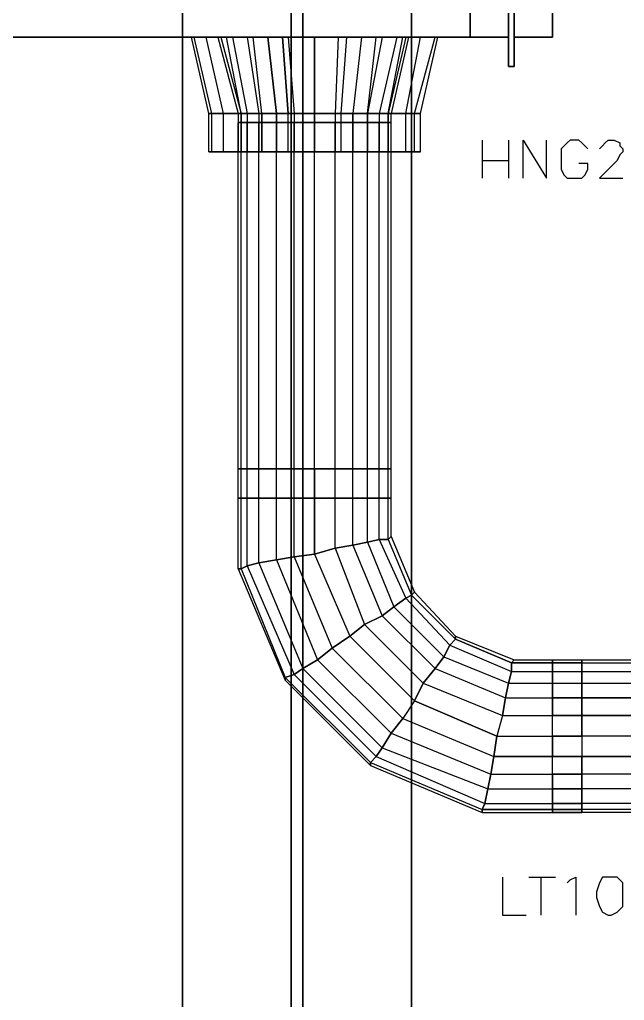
# Model space of a CAD drawing. Header units: metres. Extents: x 114 to 218, y 8 to 180.
# Drawn here: x 140.34 to 143.51, y 48.09 to 53.23 of the extents above; entities that cross this region are included whole.
import ezdxf

# ---------------------------------------------------------------- set-up
doc = ezdxf.new("R2010")
doc.units = ezdxf.units.M
doc.header["$MEASUREMENT"] = 0
for name, color, linetype in [('E-TFP-HANGER', 7, 'Continuous'), ('E-TFP-LIGHT', 7, 'Continuous'), ('M-SA4S-Conn', 7, 'Continuous'), ('M-SA4S-Rect', 7, 'Continuous'), ('M-SA4S-Round', 7, 'Continuous'), ('S-3D-BEAM', 7, 'Continuous')]:
    doc.layers.add(name, color=color, linetype=linetype)

msp = doc.modelspace()

# ---------------------------------------------------------------- linework, layer by layer
at = {"layer": 'E-TFP-HANGER', "color": 3, "true_color": 0x00ff00}
for points in [[(142.7629, 52.6004), (142.7629, 52.4004)], [(142.9013, 52.6004), (142.9013, 52.4004)], [(142.9782, 52.4004), (142.9782, 52.6004), (143.1013, 52.4004), (143.1013, 52.6004)], [(143.3166, 52.5542), (143.3013, 52.5696), (143.2859, 52.585), (143.2705, 52.6004), (143.2243, 52.6004), (143.209, 52.585), (143.1936, 52.5696), (143.1782, 52.5542), (143.1782, 52.5235), (143.1782, 52.4773), (143.1782, 52.4465), (143.1936, 52.4158), (143.209, 52.4004), (143.2243, 52.4004), (143.2705, 52.4004), (143.2859, 52.4004), (143.3013, 52.4158), (143.3166, 52.4465), (143.3166, 52.4773), (143.2705, 52.4773)], [(143.3782, 52.5542), (143.3935, 52.5696), (143.4089, 52.585), (143.4243, 52.6004), (143.4551, 52.6004), (143.4858, 52.585), (143.4858, 52.5696), (143.5012, 52.5542), (143.5012, 52.5388), (143.4858, 52.5235), (143.4704, 52.4927), (143.3782, 52.4004), (143.5012, 52.4004)], [(142.7629, 52.4927), (142.9013, 52.4927)]]:
    msp.add_lwpolyline(points, dxfattribs=at)
at = {"layer": 'E-TFP-LIGHT', "color": 5, "true_color": 0x0000ff}
for points in [[(142.8706, 48.7396), (142.8706, 48.5396), (142.9936, 48.5396)], [(143.009, 48.7396), (143.1474, 48.7396)], [(143.0705, 48.7396), (143.0705, 48.5396)], [(143.209, 48.7088), (143.2243, 48.7242), (143.2551, 48.7396), (143.2551, 48.5396)], [(143.4243, 48.7396), (143.3935, 48.7396), (143.3782, 48.7088), (143.3628, 48.6626), (143.3628, 48.6319), (143.3782, 48.5857), (143.3935, 48.555), (143.4243, 48.5396), (143.4397, 48.5396), (143.4704, 48.555), (143.5012, 48.5857), (143.5012, 48.6319), (143.5012, 48.6626), (143.5012, 48.7088), (143.4704, 48.7396), (143.4397, 48.7396), (143.4243, 48.7396)]]:
    msp.add_lwpolyline(points, dxfattribs=at)
at = {"layer": 'M-SA4S-Conn', "color": 140, "true_color": 0x00bfff}
for points in [[(142.9013, 55.6921), (142.9013, 52.9849), (142.9013, 55.6921)], [(142.9321, 55.6921), (142.9321, 52.9849), (142.9321, 55.6921)], [(142.7014, 55.5383), (142.7014, 53.1387)], [(142.9013, 53.1387), (142.9013, 55.5383), (142.7014, 55.5383), (142.9013, 55.5383)], [(142.7014, 53.1387), (142.7014, 55.5383)], [(142.9013, 55.5383), (142.9013, 53.1387)], [(142.9321, 53.1387), (143.132, 53.1387), (143.132, 55.5383), (142.9321, 55.5383), (143.132, 55.5383), (143.132, 53.1387), (142.9321, 53.1387), (142.9321, 55.5383)], [(142.9321, 55.5383), (142.9321, 53.1387)], [(142.7014, 53.1387), (142.9013, 53.1387), (142.7014, 53.1387)], [(142.7014, 53.1387), (142.7014, 53.1387)], [(142.7014, 53.1387), (142.7014, 53.1387)], [(142.9013, 53.1387), (142.9013, 53.1387)], [(142.9013, 53.1387), (142.9013, 53.1387)], [(142.9013, 53.1387), (142.9013, 53.1387)], [(142.9321, 53.1387), (142.9321, 53.1387)], [(142.9321, 53.1387), (142.9321, 53.1387)], [(143.132, 53.1387), (143.132, 53.1387)], [(143.132, 53.1387), (143.132, 53.1387)], [(142.9321, 52.9849), (142.9013, 52.9849), (142.9321, 52.9849)], [(142.9013, 52.9849), (142.9013, 52.9849)], [(142.9013, 52.9849), (142.9013, 52.9849)], [(142.9321, 52.9849), (142.9321, 52.9849)], [(142.9321, 52.9849), (142.9321, 52.9849)]]:
    msp.add_lwpolyline(points, dxfattribs=at)
at = {"layer": 'M-SA4S-Rect', "color": 140, "true_color": 0x00bfff}
for points in [[(142.9013, 55.5383), (137.3024, 55.5383), (137.3024, 53.1387), (142.9013, 53.1387), (137.3024, 53.1387)], [(142.9013, 53.1387), (142.9013, 55.5383), (142.9013, 53.1387)], [(143.132, 53.1387), (143.132, 55.5383), (142.9321, 55.5383), (142.9321, 53.1387), (143.132, 53.1387), (143.132, 55.5383), (142.9321, 55.5383), (142.9321, 53.1387), (143.132, 53.1387)], [(142.9013, 53.1387), (142.9013, 53.1387)], [(142.9321, 53.1387), (142.9321, 53.1387)], [(142.9321, 53.1387), (142.9321, 53.1387)], [(143.132, 53.1387), (143.132, 53.1387)], [(143.132, 53.1387), (143.132, 53.1387)]]:
    msp.add_lwpolyline(points, dxfattribs=at)
at = {"layer": 'M-SA4S-Round', "color": 140, "true_color": 0x00bfff}
for points in [[(138.8867, 53.1387), (140.4864, 53.1387), (138.8867, 53.1387), (140.4864, 53.1387), (138.8867, 53.1387)], [(140.4864, 53.1387), (140.4864, 53.1387)], [(140.4864, 53.1387), (140.4864, 53.1387)], [(140.4864, 53.1387), (140.4864, 53.1387)], [(141.1786, 53.1387), (141.1786, 53.1387)], [(141.1786, 53.1387), (141.1786, 53.1387)], [(141.1786, 53.1387), (142.5783, 53.1387), (141.1786, 53.1387)], [(141.1786, 53.1387), (142.5783, 53.1387), (141.1786, 53.1387)], [(141.1786, 53.1387), (141.1786, 53.1387)], [(141.3324, 52.7388), (141.3478, 52.7388), (141.2555, 53.1387), (141.2401, 53.1387)], [(141.3478, 52.7388), (141.3324, 52.7388), (141.2401, 53.1387), (141.2555, 53.1387)], [(141.2401, 53.1387), (141.2401, 53.1387)], [(141.3478, 52.7388), (141.4093, 52.7388), (141.317, 53.1387), (141.2555, 53.1387)], [(141.4093, 52.7388), (141.3478, 52.7388), (141.2555, 53.1387), (141.317, 53.1387)], [(141.2555, 53.1387), (141.2555, 53.1387)], [(141.2555, 53.1387), (141.2555, 53.1387)], [(141.4093, 52.7388), (141.5016, 52.7388), (141.4247, 53.1387), (141.317, 53.1387)], [(141.5016, 52.7388), (141.4093, 52.7388), (141.317, 53.1387), (141.4247, 53.1387)], [(141.317, 53.1387), (141.317, 53.1387)], [(141.317, 53.1387), (141.317, 53.1387)], [(142.363, 53.1387), (142.3783, 53.1387), (142.363, 53.1387), (142.3168, 53.1387), (142.2399, 53.1387), (142.1322, 53.1387), (142.0092, 53.1387), (141.8861, 53.1387), (141.7477, 53.1387), (141.64, 53.1387), (141.5323, 53.1387), (141.4554, 53.1387), (141.3939, 53.1387), (141.3785, 53.1387), (141.3939, 53.1387), (141.4554, 53.1387), (141.5323, 53.1387), (141.64, 53.1387), (141.7477, 53.1387), (141.8861, 53.1387), (142.0092, 53.1387), (142.1322, 53.1387), (142.2399, 53.1387), (142.3168, 53.1387), (142.363, 53.1387)], [(141.3785, 53.1387), (141.4862, 52.7388)], [(141.3785, 53.1387), (141.3785, 53.1387)], [(141.3939, 53.1387), (141.5016, 52.7388)], [(141.3939, 53.1387), (141.5016, 52.7388)], [(141.3939, 53.1387), (141.3939, 53.1387)], [(141.3939, 53.1387), (141.3939, 53.1387)], [(141.5016, 52.7388), (141.6093, 52.7388), (141.5631, 53.1387), (141.4247, 53.1387)], [(141.6093, 52.7388), (141.5016, 52.7388), (141.4247, 53.1387), (141.5631, 53.1387)], [(141.4247, 53.1387), (141.4247, 53.1387)], [(141.4247, 53.1387), (141.4247, 53.1387)], [(141.4554, 53.1387), (141.5323, 52.7388)], [(141.4554, 53.1387), (141.5323, 52.7388)], [(141.4554, 53.1387), (141.4554, 53.1387)], [(141.4554, 53.1387), (141.4554, 53.1387)], [(141.5323, 53.1387), (141.5939, 52.7388)], [(141.5323, 53.1387), (141.5939, 52.7388)], [(141.5323, 53.1387), (141.5323, 53.1387)], [(141.5323, 53.1387), (141.5323, 53.1387)], [(141.6093, 52.7388), (141.7477, 52.7388), (141.7169, 53.1387), (141.5631, 53.1387)], [(141.7169, 53.1387), (141.7477, 52.7388), (141.6093, 52.7388), (141.5631, 53.1387), (141.7169, 53.1387)], [(141.5631, 53.1387), (141.5631, 53.1387)], [(141.5631, 53.1387), (141.5631, 53.1387)], [(141.6862, 52.7388), (141.64, 53.1387)], [(141.64, 53.1387), (141.6862, 52.7388)], [(141.64, 53.1387), (141.64, 53.1387)], [(141.64, 53.1387), (141.64, 53.1387)], [(141.7169, 53.1387), (141.8861, 53.1387)], [(141.7477, 52.7388), (141.8861, 52.7388), (141.8861, 53.1387), (141.7169, 53.1387)], [(141.7169, 53.1387), (141.7169, 53.1387)], [(141.7169, 53.1387), (141.7169, 53.1387)], [(141.7477, 53.1387), (141.7785, 52.7388)], [(141.7477, 53.1387), (141.7785, 52.7388)], [(141.7477, 53.1387), (141.7477, 53.1387)], [(141.7477, 53.1387), (141.7477, 53.1387)], [(141.8861, 53.1387), (141.8861, 52.7388)], [(141.8861, 53.1387), (141.8861, 52.7388)], [(141.8861, 53.1387), (141.8861, 53.1387)], [(141.8861, 53.1387), (141.8861, 53.1387)], [(142.0246, 52.7388), (141.8861, 52.7388), (141.8861, 53.1387), (142.0553, 53.1387)], [(141.8861, 52.7388), (142.0246, 52.7388), (142.0553, 53.1387), (141.8861, 53.1387)], [(141.8861, 53.1387), (141.8861, 53.1387)], [(141.8861, 53.1387), (141.8861, 53.1387)], [(142.0092, 53.1387), (141.9938, 52.7388)], [(142.0092, 53.1387), (141.9938, 52.7388)], [(142.0092, 53.1387), (142.0092, 53.1387)], [(142.0092, 53.1387), (142.0092, 53.1387)], [(142.163, 52.7388), (142.0246, 52.7388), (142.0553, 53.1387), (142.2092, 53.1387)], [(142.0246, 52.7388), (142.163, 52.7388), (142.2092, 53.1387), (142.0553, 53.1387)], [(142.0553, 53.1387), (142.0553, 53.1387)], [(142.0553, 53.1387), (142.0553, 53.1387)], [(142.1322, 53.1387), (142.0861, 52.7388)], [(142.1322, 53.1387), (142.0861, 52.7388)], [(142.1322, 53.1387), (142.1322, 53.1387)], [(142.1322, 53.1387), (142.1322, 53.1387)], [(142.2399, 53.1387), (142.163, 52.7388)], [(142.2399, 53.1387), (142.163, 52.7388)], [(142.2707, 52.7388), (142.163, 52.7388), (142.2092, 53.1387), (142.3476, 53.1387)], [(142.163, 52.7388), (142.2707, 52.7388), (142.3476, 53.1387), (142.2092, 53.1387)], [(142.2092, 53.1387), (142.2092, 53.1387)], [(142.2092, 53.1387), (142.2092, 53.1387)], [(142.3168, 53.1387), (142.2245, 52.7388)], [(142.3168, 53.1387), (142.2245, 52.7388)], [(142.2399, 53.1387), (142.2399, 53.1387)], [(142.2399, 53.1387), (142.2399, 53.1387)], [(142.363, 53.1387), (142.2707, 52.7388)], [(142.363, 53.1387), (142.2707, 52.7388)], [(142.363, 52.7388), (142.2707, 52.7388), (142.3476, 53.1387), (142.4399, 53.1387)], [(142.2707, 52.7388), (142.363, 52.7388), (142.4399, 53.1387), (142.3476, 53.1387)], [(142.3783, 53.1387), (142.2861, 52.7388)], [(142.3168, 53.1387), (142.3168, 53.1387)], [(142.3168, 53.1387), (142.3168, 53.1387)], [(142.3476, 53.1387), (142.3476, 53.1387)], [(142.3476, 53.1387), (142.3476, 53.1387)], [(142.363, 53.1387), (142.363, 53.1387)], [(142.363, 53.1387), (142.363, 53.1387)], [(142.4091, 52.7388), (142.363, 52.7388), (142.4399, 53.1387), (142.5168, 53.1387)], [(142.363, 52.7388), (142.4091, 52.7388), (142.5168, 53.1387), (142.4399, 53.1387)], [(142.3783, 53.1387), (142.3783, 53.1387)], [(142.4399, 52.7388), (142.4091, 52.7388), (142.5168, 53.1387), (142.5322, 53.1387)], [(142.4091, 52.7388), (142.4399, 52.7388), (142.5322, 53.1387), (142.5168, 53.1387)], [(142.4399, 53.1387), (142.4399, 53.1387)], [(142.4399, 53.1387), (142.4399, 53.1387)], [(142.5168, 53.1387), (142.5168, 53.1387)], [(142.5168, 53.1387), (142.5168, 53.1387)], [(142.5322, 53.1387), (142.5322, 53.1387)], [(142.5783, 53.1387), (142.5783, 53.1387)], [(142.5783, 53.1387), (142.5783, 53.1387)], [(141.3324, 52.5388), (141.3478, 52.5388), (141.3478, 52.7388)], [(141.3478, 52.5388), (141.3324, 52.5388), (141.3324, 52.7388)], [(141.3324, 52.7388), (141.3324, 52.7388)], [(141.3478, 52.5388), (141.4093, 52.5388), (141.4093, 52.7388)], [(141.4093, 52.5388), (141.3478, 52.5388), (141.3478, 52.7388)], [(141.3478, 52.7388), (141.3478, 52.7388)], [(141.3478, 52.7388), (141.3478, 52.7388)], [(141.4093, 52.5388), (141.5016, 52.5388), (141.5016, 52.7388)], [(141.5016, 52.5388), (141.4093, 52.5388), (141.4093, 52.7388)], [(141.4093, 52.7388), (141.4093, 52.7388)], [(141.4093, 52.7388), (141.4093, 52.7388)], [(141.5323, 52.7388), (141.5016, 52.7388), (141.5016, 52.5388), (141.4862, 52.5388)], [(141.5016, 52.7388), (141.4862, 52.7388), (141.4862, 52.5388), (141.5016, 52.5388)], [(141.4862, 52.7388), (141.5016, 52.7388), (141.5016, 52.5388), (141.5323, 52.5388)], [(141.4862, 52.7388), (141.4862, 52.7388)], [(141.5939, 52.7388), (141.5323, 52.7388), (141.5323, 52.5388), (141.5016, 52.5388)], [(141.5016, 52.7388), (141.5323, 52.7388), (141.5323, 52.5388), (141.5939, 52.5388)], [(141.5016, 52.7388), (141.5016, 52.7388)], [(141.5016, 52.7388), (141.5016, 52.7388)], [(141.5016, 52.5388), (141.6093, 52.5388), (141.6093, 52.7388)], [(141.6093, 52.7388), (141.6093, 52.5388), (141.5016, 52.5388), (141.5016, 52.7388)], [(141.5016, 52.7388), (141.5016, 52.7388)], [(141.5016, 52.7388), (141.5016, 52.7388)], [(141.6862, 52.7388), (141.5939, 52.7388), (141.5939, 52.5388), (141.5323, 52.5388)], [(141.5323, 52.7388), (141.5939, 52.7388), (141.5939, 52.5388), (141.6862, 52.5388)], [(141.5323, 52.7388), (141.5323, 52.7388)], [(141.5323, 52.7388), (141.5323, 52.7388)], [(141.7785, 52.7388), (141.6862, 52.7388), (141.6862, 52.5388), (141.5939, 52.5388)], [(141.5939, 52.7388), (141.6862, 52.7388)], [(141.5939, 52.7388), (141.5939, 52.7388)], [(141.5939, 52.7388), (141.5939, 52.7388)], [(141.6093, 52.5388), (141.7477, 52.5388), (141.7477, 52.7388)], [(141.6093, 52.7388), (141.6093, 52.7388)], [(141.6093, 52.7388), (141.6093, 52.7388)], [(141.7785, 52.5388), (141.6862, 52.5388), (141.6862, 52.7388), (141.7785, 52.7388), (141.7785, 52.5388), (141.8861, 52.5388)], [(141.8861, 52.7388), (141.7785, 52.7388), (141.7785, 52.5388), (141.6862, 52.5388)], [(141.6862, 52.7388), (141.6862, 52.7388)], [(141.6862, 52.7388), (141.6862, 52.7388)], [(141.7477, 52.5388), (141.7477, 52.7388)], [(141.7477, 52.5388), (141.8861, 52.5388), (141.8861, 52.7388)], [(141.8861, 52.7388), (141.7477, 52.7388)], [(141.7477, 52.7388), (141.7477, 52.7388)], [(141.7477, 52.7388), (141.7477, 52.7388)], [(141.7785, 52.7388), (141.8861, 52.7388), (141.8861, 52.5388), (141.9938, 52.5388)], [(141.9938, 52.7388), (141.8861, 52.7388), (141.8861, 52.5388), (141.7785, 52.5388)], [(141.7785, 52.7388), (141.7785, 52.7388)], [(141.7785, 52.7388), (141.7785, 52.7388)], [(141.8861, 52.7388), (141.9938, 52.7388), (141.9938, 52.5388), (142.0861, 52.5388), (142.0861, 52.7388), (141.9938, 52.7388)], [(142.0861, 52.7388), (141.9938, 52.7388), (141.9938, 52.5388), (141.8861, 52.5388)], [(141.8861, 52.7388), (141.8861, 52.7388)], [(141.8861, 52.7388), (141.8861, 52.7388)], [(142.0246, 52.5388), (141.8861, 52.5388), (141.8861, 52.7388)], [(141.8861, 52.5388), (142.0246, 52.5388), (142.0246, 52.7388)], [(141.8861, 52.7388), (141.8861, 52.7388)], [(141.8861, 52.7388), (141.8861, 52.7388)], [(142.163, 52.7388), (142.0861, 52.7388), (142.0861, 52.5388), (141.9938, 52.5388)], [(141.9938, 52.7388), (141.9938, 52.7388)], [(141.9938, 52.7388), (141.9938, 52.7388)], [(142.163, 52.5388), (142.0246, 52.5388), (142.0246, 52.7388)], [(142.0246, 52.5388), (142.163, 52.5388), (142.163, 52.7388)], [(142.0246, 52.7388), (142.0246, 52.7388)], [(142.0246, 52.7388), (142.0246, 52.7388)], [(142.0861, 52.7388), (142.163, 52.7388), (142.163, 52.5388)], [(142.2245, 52.7388), (142.163, 52.7388), (142.163, 52.5388), (142.0861, 52.5388)], [(142.0861, 52.7388), (142.0861, 52.7388)], [(142.0861, 52.7388), (142.0861, 52.7388)], [(142.163, 52.7388), (142.2245, 52.7388), (142.2245, 52.5388)], [(142.2707, 52.7388), (142.2245, 52.7388), (142.2245, 52.5388), (142.163, 52.5388)], [(142.163, 52.7388), (142.163, 52.7388)], [(142.163, 52.7388), (142.163, 52.7388)], [(142.2707, 52.5388), (142.163, 52.5388), (142.163, 52.7388)], [(142.163, 52.5388), (142.2707, 52.5388), (142.2707, 52.7388)], [(142.163, 52.7388), (142.163, 52.7388)], [(142.163, 52.7388), (142.163, 52.7388)], [(142.2245, 52.7388), (142.2707, 52.7388), (142.2707, 52.5388), (142.2861, 52.5388), (142.2861, 52.7388), (142.2707, 52.7388)], [(142.2861, 52.7388), (142.2707, 52.7388), (142.2707, 52.5388), (142.2245, 52.5388)], [(142.2245, 52.7388), (142.2245, 52.7388)], [(142.2245, 52.7388), (142.2245, 52.7388)], [(142.2707, 52.7388), (142.2707, 52.7388)], [(142.2707, 52.7388), (142.2707, 52.7388)], [(142.363, 52.5388), (142.2707, 52.5388), (142.2707, 52.7388)], [(142.2707, 52.5388), (142.363, 52.5388), (142.363, 52.7388)], [(142.2707, 52.7388), (142.2707, 52.7388)], [(142.2707, 52.7388), (142.2707, 52.7388)], [(142.2861, 52.7388), (142.2861, 52.7388)], [(142.4091, 52.5388), (142.363, 52.5388), (142.363, 52.7388)], [(142.363, 52.5388), (142.4091, 52.5388), (142.4091, 52.7388)], [(142.363, 52.7388), (142.363, 52.7388)], [(142.363, 52.7388), (142.363, 52.7388)], [(142.4399, 52.5388), (142.4091, 52.5388), (142.4091, 52.7388)], [(142.4091, 52.5388), (142.4399, 52.5388), (142.4399, 52.7388)], [(142.4091, 52.7388), (142.4091, 52.7388)], [(142.4091, 52.7388), (142.4091, 52.7388)], [(142.4399, 52.7388), (142.4399, 52.7388)], [(141.5016, 52.6927), (141.4862, 52.6927), (141.5016, 52.6927), (141.5323, 52.6927), (141.5939, 52.6927), (141.6862, 52.6927), (141.7785, 52.6927), (141.8861, 52.6927), (141.9938, 52.6927), (142.0861, 52.6927), (142.163, 52.6927), (142.2245, 52.6927), (142.2707, 52.6927), (142.2861, 52.6927), (142.2707, 52.6927), (142.2245, 52.6927), (142.163, 52.6927), (142.0861, 52.6927), (141.9938, 52.6927), (141.8861, 52.6927), (141.7785, 52.6927), (141.6862, 52.6927), (141.5939, 52.6927), (141.5323, 52.6927), (141.5016, 52.6927)], [(141.4862, 50.7238), (141.4862, 52.6927)], [(141.4862, 52.6927), (141.4862, 52.6927)], [(141.5016, 50.7238), (141.5016, 52.6927)], [(141.5016, 50.7238), (141.5016, 52.6927)], [(141.5016, 52.6927), (141.5016, 52.6927)], [(141.5016, 52.6927), (141.5016, 52.6927)], [(141.5323, 50.7238), (141.5323, 52.6927)], [(141.5323, 50.7238), (141.5323, 52.6927)], [(141.5323, 52.6927), (141.5323, 52.6927)], [(141.5323, 52.6927), (141.5323, 52.6927)], [(141.5939, 50.7238), (141.5939, 52.6927)], [(141.5939, 50.7238), (141.5939, 52.6927)], [(141.5939, 52.6927), (141.5939, 52.6927)], [(141.5939, 52.6927), (141.5939, 52.6927)], [(141.6862, 50.7238), (141.6862, 52.6927)], [(141.6862, 50.7238), (141.6862, 52.6927)], [(141.6862, 52.6927), (141.6862, 52.6927)], [(141.6862, 52.6927), (141.6862, 52.6927)], [(141.7785, 50.7238), (141.7785, 52.6927)], [(141.7785, 50.7238), (141.7785, 52.6927)], [(141.7785, 52.6927), (141.7785, 52.6927)], [(141.7785, 52.6927), (141.7785, 52.6927)], [(141.8861, 50.7238), (141.8861, 52.6927)], [(141.8861, 50.7238), (141.8861, 52.6927)], [(141.8861, 52.6927), (141.8861, 52.6927)], [(141.8861, 52.6927), (141.8861, 52.6927)], [(141.9938, 50.7238), (141.9938, 52.6927)], [(141.9938, 50.7238), (141.9938, 52.6927)], [(141.9938, 52.6927), (141.9938, 52.6927)], [(141.9938, 52.6927), (141.9938, 52.6927)], [(142.0861, 50.7238), (142.0861, 52.6927)], [(142.0861, 50.7238), (142.0861, 52.6927)], [(142.0861, 52.6927), (142.0861, 52.6927)], [(142.0861, 52.6927), (142.0861, 52.6927)], [(142.163, 50.7238), (142.163, 52.6927)], [(142.163, 50.7238), (142.163, 52.6927)], [(142.163, 52.6927), (142.163, 52.6927)], [(142.163, 52.6927), (142.163, 52.6927)], [(142.2245, 50.7238), (142.2245, 52.6927)], [(142.2245, 50.7238), (142.2245, 52.6927)], [(142.2245, 52.6927), (142.2245, 52.6927)], [(142.2245, 52.6927), (142.2245, 52.6927)], [(142.2707, 50.7238), (142.2707, 52.6927)], [(142.2707, 50.7238), (142.2707, 52.6927)], [(142.2707, 52.6927), (142.2707, 52.6927)], [(142.2707, 52.6927), (142.2707, 52.6927)], [(142.2861, 50.7238), (142.2861, 52.6927)], [(142.2861, 52.6927), (142.2861, 52.6927)], [(141.3324, 52.5388), (141.3324, 52.5388)], [(141.3478, 52.5388), (141.3478, 52.5388)], [(141.3478, 52.5388), (141.3478, 52.5388)], [(141.4093, 52.5388), (141.4093, 52.5388)], [(141.4093, 52.5388), (141.4093, 52.5388)], [(141.4862, 52.5388), (141.4862, 52.5388)], [(141.5016, 52.5388), (141.5016, 52.5388)], [(141.5016, 52.5388), (141.5016, 52.5388)], [(141.5016, 52.5388), (141.5016, 52.5388)], [(141.5016, 52.5388), (141.5016, 52.5388)], [(141.5323, 52.5388), (141.5323, 52.5388)], [(141.5323, 52.5388), (141.5323, 52.5388)], [(141.5939, 52.5388), (141.5939, 52.5388)], [(141.5939, 52.5388), (141.5939, 52.5388)], [(141.6093, 52.5388), (141.7477, 52.5388), (141.8861, 52.5388)], [(141.6093, 52.5388), (141.6093, 52.5388)], [(141.6093, 52.5388), (141.6093, 52.5388)], [(141.6862, 52.5388), (141.6862, 52.5388)], [(141.6862, 52.5388), (141.6862, 52.5388)], [(141.7477, 52.5388), (141.7477, 52.5388)], [(141.7477, 52.5388), (141.7477, 52.5388)], [(141.7785, 52.5388), (141.7785, 52.5388)], [(141.7785, 52.5388), (141.7785, 52.5388)], [(141.8861, 52.5388), (141.8861, 52.5388)], [(141.8861, 52.5388), (141.8861, 52.5388)], [(141.8861, 52.5388), (141.8861, 52.5388)], [(141.8861, 52.5388), (141.8861, 52.5388)], [(141.9938, 52.5388), (141.9938, 52.5388)], [(141.9938, 52.5388), (141.9938, 52.5388)], [(142.0246, 52.5388), (142.0246, 52.5388)], [(142.0246, 52.5388), (142.0246, 52.5388)], [(142.0861, 52.5388), (142.163, 52.5388), (142.2245, 52.5388), (142.2707, 52.5388), (142.2861, 52.5388)], [(142.0861, 52.5388), (142.0861, 52.5388)], [(142.0861, 52.5388), (142.0861, 52.5388)], [(142.163, 52.5388), (142.163, 52.5388)], [(142.163, 52.5388), (142.163, 52.5388)], [(142.163, 52.5388), (142.163, 52.5388)], [(142.163, 52.5388), (142.163, 52.5388)], [(142.2245, 52.5388), (142.2245, 52.5388)], [(142.2245, 52.5388), (142.2245, 52.5388)], [(142.2707, 52.5388), (142.2707, 52.5388)], [(142.2707, 52.5388), (142.2707, 52.5388)], [(142.2707, 52.5388), (142.2707, 52.5388)], [(142.2707, 52.5388), (142.2707, 52.5388)], [(142.2861, 52.5388), (142.2861, 52.5388)], [(142.363, 52.5388), (142.363, 52.5388)], [(142.363, 52.5388), (142.363, 52.5388)], [(142.4091, 52.5388), (142.4091, 52.5388)], [(142.4091, 52.5388), (142.4091, 52.5388)], [(142.4399, 52.5388), (142.4399, 52.5388)], [(141.4862, 50.3546), (141.4862, 50.8776)], [(142.2707, 50.8776), (142.2861, 50.8776), (142.2707, 50.8776), (142.2245, 50.8776), (142.163, 50.8776), (142.0861, 50.8776), (141.9938, 50.8776), (141.8861, 50.8776), (141.7785, 50.8776), (141.6862, 50.8776), (141.5939, 50.8776), (141.5323, 50.8776), (141.5016, 50.8776), (141.4862, 50.8776), (141.5016, 50.8776), (141.5323, 50.8776), (141.5939, 50.8776), (141.6862, 50.8776), (141.7785, 50.8776), (141.8861, 50.8776), (141.9938, 50.8776), (142.0861, 50.8776), (142.163, 50.8776), (142.2245, 50.8776), (142.2707, 50.8776)], [(141.4862, 50.8776), (141.4862, 50.8776)], [(141.5016, 50.3546), (141.5016, 50.8776)], [(141.5016, 50.3546), (141.5016, 50.8776)], [(141.5016, 50.8776), (141.5016, 50.8776)], [(141.5016, 50.8776), (141.5016, 50.8776)], [(141.5323, 50.37), (141.5323, 50.8776)], [(141.5323, 50.37), (141.5323, 50.8776)], [(141.5323, 50.8776), (141.5323, 50.8776)], [(141.5323, 50.8776), (141.5323, 50.8776)], [(141.5939, 50.3854), (141.5939, 50.8776)], [(141.5939, 50.3854), (141.5939, 50.8776)], [(141.5939, 50.8776), (141.5939, 50.8776)], [(141.5939, 50.8776), (141.5939, 50.8776)], [(141.6862, 50.4008), (141.6862, 50.8776)], [(141.6862, 50.4008), (141.6862, 50.8776)], [(141.6862, 50.8776), (141.6862, 50.8776)], [(141.6862, 50.8776), (141.6862, 50.8776)], [(141.7785, 50.4162), (141.7785, 50.8776)], [(141.7785, 50.4162), (141.7785, 50.8776)], [(141.8861, 50.8776), (141.8861, 50.4315), (141.7785, 50.4162), (141.9784, 49.9393)], [(141.7785, 50.8776), (141.7785, 50.8776)], [(141.7785, 50.8776), (141.7785, 50.8776)], [(141.8861, 50.4315), (141.8861, 50.8776)], [(141.8861, 50.8776), (141.8861, 50.8776)], [(141.8861, 50.8776), (141.8861, 50.8776)], [(141.9938, 50.4623), (141.9938, 50.8776)], [(141.9938, 50.4623), (141.9938, 50.8776)], [(141.9938, 50.8776), (141.9938, 50.8776)], [(141.9938, 50.8776), (141.9938, 50.8776)], [(142.0861, 50.4777), (142.0861, 50.8776)], [(142.0861, 50.4777), (142.0861, 50.8776)], [(142.0861, 50.8776), (142.0861, 50.8776)], [(142.0861, 50.8776), (142.0861, 50.8776)], [(142.163, 50.4931), (142.163, 50.8776)], [(142.163, 50.4931), (142.163, 50.8776)], [(142.163, 50.8776), (142.163, 50.8776)], [(142.163, 50.8776), (142.163, 50.8776)], [(142.2245, 50.5084), (142.2245, 50.8776)], [(142.2245, 50.5084), (142.2245, 50.8776)], [(142.2245, 50.8776), (142.2245, 50.8776)], [(142.2245, 50.8776), (142.2245, 50.8776)], [(142.2707, 50.5084), (142.2707, 50.8776)], [(142.2707, 50.5084), (142.2707, 50.8776)], [(142.2707, 50.8776), (142.2707, 50.8776)], [(142.2707, 50.8776), (142.2707, 50.8776)], [(142.2861, 50.5238), (142.2861, 50.8776)], [(142.2861, 50.8776), (142.2861, 50.8776)], [(142.163, 50.7238), (142.2245, 50.7238), (142.2707, 50.7238), (142.2861, 50.7238), (142.2707, 50.7238), (142.2245, 50.7238), (142.163, 50.7238), (142.0861, 50.7238), (141.9938, 50.7238), (141.8861, 50.7238), (141.7785, 50.7238), (141.6862, 50.7238), (141.5939, 50.7238), (141.5323, 50.7238), (141.5016, 50.7238), (141.4862, 50.7238), (141.5016, 50.7238), (141.5323, 50.7238), (141.5939, 50.7238), (141.6862, 50.7238), (141.7785, 50.7238), (141.8861, 50.7238), (141.9938, 50.7238), (142.0861, 50.7238), (142.163, 50.7238)], [(141.4862, 50.7238), (141.4862, 50.7238)], [(141.5016, 50.7238), (141.5016, 50.7238)], [(141.5016, 50.7238), (141.5016, 50.7238)], [(141.5323, 50.7238), (141.5323, 50.7238)], [(141.5323, 50.7238), (141.5323, 50.7238)], [(141.5939, 50.7238), (141.5939, 50.7238)], [(141.5939, 50.7238), (141.5939, 50.7238)], [(141.6862, 50.7238), (141.6862, 50.7238)], [(141.6862, 50.7238), (141.6862, 50.7238)], [(141.7785, 50.7238), (141.7785, 50.7238)], [(141.7785, 50.7238), (141.7785, 50.7238)], [(141.8861, 50.7238), (141.8861, 50.7238)], [(141.8861, 50.7238), (141.8861, 50.7238)], [(141.9938, 50.7238), (141.9938, 50.7238)], [(141.9938, 50.7238), (141.9938, 50.7238)], [(142.0861, 50.7238), (142.0861, 50.7238)], [(142.0861, 50.7238), (142.0861, 50.7238)], [(142.163, 50.7238), (142.163, 50.7238)], [(142.163, 50.7238), (142.163, 50.7238)], [(142.2245, 50.7238), (142.2245, 50.7238)], [(142.2245, 50.7238), (142.2245, 50.7238)], [(142.2707, 50.7238), (142.2707, 50.7238)], [(142.2707, 50.7238), (142.2707, 50.7238)], [(142.2861, 50.7238), (142.2861, 50.7238)], [(142.163, 50.4931), (142.2245, 50.5084), (142.363, 50.2008)], [(142.2245, 50.5084), (142.163, 50.4931), (142.3014, 50.1547)], [(142.2245, 50.5084), (142.2707, 50.5084), (142.3937, 50.2162)], [(142.2707, 50.5084), (142.2245, 50.5084), (142.363, 50.2008)], [(142.2245, 50.5084), (142.2245, 50.5084)], [(142.2245, 50.5084), (142.2245, 50.5084)], [(142.2707, 50.5084), (142.2861, 50.5238), (142.4091, 50.2316)], [(142.2861, 50.5238), (142.2707, 50.5084), (142.3937, 50.2162)], [(142.2707, 50.5084), (142.2707, 50.5084)], [(142.2707, 50.5084), (142.2707, 50.5084)], [(142.2861, 50.5238), (142.2861, 50.5238)], [(141.8861, 50.4315), (141.9938, 50.4623), (142.1476, 50.0624)], [(141.9938, 50.4623), (141.8861, 50.4315), (142.0707, 50.0009), (141.9784, 49.9393), (142.3476, 49.5702)], [(141.9938, 50.4623), (142.0861, 50.4777), (142.2399, 50.1085)], [(142.0861, 50.4777), (141.9938, 50.4623), (142.1476, 50.0624)], [(141.9938, 50.4623), (141.9938, 50.4623)], [(141.9938, 50.4623), (141.9938, 50.4623)], [(142.0861, 50.4777), (142.163, 50.4931), (142.3014, 50.1547)], [(142.163, 50.4931), (142.0861, 50.4777), (142.2399, 50.1085)], [(142.0861, 50.4777), (142.0861, 50.4777)], [(142.0861, 50.4777), (142.0861, 50.4777)], [(142.163, 50.4931), (142.163, 50.4931)], [(142.163, 50.4931), (142.163, 50.4931)], [(141.6862, 50.4008), (141.5939, 50.3854), (141.8246, 49.8316)], [(141.5939, 50.3854), (141.6862, 50.4008), (141.9015, 49.8778)], [(141.7785, 50.4162), (141.6862, 50.4008), (141.9015, 49.8778)], [(141.6862, 50.4008), (141.7785, 50.4162), (141.9784, 49.9393)], [(141.6862, 50.4008), (141.6862, 50.4008)], [(141.6862, 50.4008), (141.6862, 50.4008)], [(141.7785, 50.4162), (141.8861, 50.4315), (142.0707, 50.0009)], [(141.7785, 50.4162), (141.7785, 50.4162)], [(141.7785, 50.4162), (141.7785, 50.4162)], [(141.8861, 50.4315), (141.8861, 50.4315)], [(141.8861, 50.4315), (141.8861, 50.4315)], [(141.5016, 50.3546), (141.4862, 50.3546), (141.7323, 49.7701)], [(141.4862, 50.3546), (141.5016, 50.3546), (141.7323, 49.7855)], [(141.4862, 50.3546), (141.4862, 50.3546)], [(141.5323, 50.37), (141.5016, 50.3546), (141.7323, 49.7855)], [(141.5016, 50.3546), (141.5323, 50.37), (141.7785, 49.8009)], [(141.5016, 50.3546), (141.5016, 50.3546)], [(141.5016, 50.3546), (141.5016, 50.3546)], [(141.5939, 50.3854), (141.5323, 50.37), (141.7785, 49.8009)], [(141.5323, 50.37), (141.5939, 50.3854), (141.8246, 49.8316)], [(141.5323, 50.37), (141.5323, 50.37)], [(141.5323, 50.37), (141.5323, 50.37)], [(141.5939, 50.3854), (141.5939, 50.3854)], [(141.5939, 50.3854), (141.5939, 50.3854)], [(142.3014, 50.1547), (142.363, 50.2008), (142.5937, 49.9547), (142.5629, 49.8932)], [(142.363, 50.2008), (142.3014, 50.1547), (142.5629, 49.8932), (142.5937, 49.9547)], [(142.363, 50.2008), (142.3937, 50.2162), (142.6245, 49.9855), (142.5937, 49.9547)], [(142.3937, 50.2162), (142.363, 50.2008), (142.5937, 49.9547), (142.6245, 49.9855)], [(142.363, 50.2008), (142.363, 50.2008)], [(142.363, 50.2008), (142.363, 50.2008)], [(142.3937, 50.2162), (142.4091, 50.2316), (142.6245, 50.0009), (142.6245, 49.9855)], [(142.4091, 50.2316), (142.3937, 50.2162), (142.6245, 49.9855), (142.6245, 50.0009)], [(142.3937, 50.2162), (142.3937, 50.2162)], [(142.3937, 50.2162), (142.3937, 50.2162)], [(142.4091, 50.2316), (142.4091, 50.2316)], [(142.2399, 50.1085), (142.3014, 50.1547), (142.5629, 49.8932), (142.5168, 49.8316)], [(142.3014, 50.1547), (142.2399, 50.1085), (142.5168, 49.8316), (142.5629, 49.8932)], [(142.3014, 50.1547), (142.3014, 50.1547)], [(142.3014, 50.1547), (142.3014, 50.1547)], [(142.1476, 50.0624), (142.2399, 50.1085), (142.5168, 49.8316), (142.4552, 49.7547)], [(142.2399, 50.1085), (142.1476, 50.0624), (142.4552, 49.7547), (142.5168, 49.8316)], [(142.2399, 50.1085), (142.2399, 50.1085)], [(142.2399, 50.1085), (142.2399, 50.1085)], [(142.0707, 50.0009), (142.1476, 50.0624), (142.4552, 49.7547), (142.4091, 49.6625)], [(142.1476, 50.0624), (142.0707, 50.0009), (142.4091, 49.6625), (142.4552, 49.7547)], [(142.1476, 50.0624), (142.1476, 50.0624)], [(142.1476, 50.0624), (142.1476, 50.0624)], [(142.2861, 49.4933), (142.3476, 49.5702), (141.9784, 49.9393), (142.0707, 50.0009), (142.4091, 49.6625), (142.3476, 49.5702)], [(142.0707, 50.0009), (142.0707, 50.0009)], [(142.0707, 50.0009), (142.0707, 50.0009)], [(142.6245, 50.0009), (142.9321, 49.8778), (142.9167, 49.8624), (142.6245, 49.9855), (142.9167, 49.8624), (142.9167, 49.8163)], [(142.6245, 50.0009), (142.6245, 50.0009)], [(141.9784, 49.9393), (141.9015, 49.8778), (142.2861, 49.4933)], [(141.9015, 49.8778), (141.9784, 49.9393)], [(141.9784, 49.9393), (141.9784, 49.9393)], [(141.9784, 49.9393), (141.9784, 49.9393)], [(142.5937, 49.9547), (142.9167, 49.8163), (142.9013, 49.7547)], [(142.5937, 49.9547), (142.9167, 49.8163), (142.9167, 49.8624), (142.9321, 49.8778)], [(142.5937, 49.9547), (142.5937, 49.9547)], [(142.5937, 49.9547), (142.5937, 49.9547)], [(142.6245, 49.9855), (142.6245, 49.9855)], [(142.6245, 49.9855), (142.6245, 49.9855)], [(142.5629, 49.8932), (142.9013, 49.7547), (142.8859, 49.6778)], [(142.5629, 49.8932), (142.9013, 49.7547), (142.9167, 49.8163)], [(142.5629, 49.8932), (142.5629, 49.8932)], [(142.5629, 49.8932), (142.5629, 49.8932)], [(141.9015, 49.8778), (141.8246, 49.8316), (142.2399, 49.4163)], [(141.8246, 49.8316), (141.9015, 49.8778), (142.2861, 49.4933)], [(141.9015, 49.8778), (141.9015, 49.8778)], [(141.9015, 49.8778), (141.9015, 49.8778)], [(142.9321, 49.8778), (143.2859, 49.8778), (143.2859, 49.8624), (142.9167, 49.8624), (143.2859, 49.8624), (143.2859, 49.8163)], [(142.9167, 49.8163), (143.2859, 49.8163), (143.2859, 49.8624), (143.2859, 49.8778)], [(142.9167, 49.8624), (142.9167, 49.8624)], [(142.9167, 49.8624), (142.9167, 49.8624)], [(142.9321, 49.8778), (142.9321, 49.8778)], [(143.132, 49.8163), (143.132, 49.8624), (146.8237, 49.8624), (146.8237, 49.8778)], [(143.132, 49.8624), (143.132, 49.8778), (146.8237, 49.8778), (146.8237, 49.8624)], [(143.132, 49.8778), (143.132, 49.8624), (146.8237, 49.8624), (146.8237, 49.8163)], [(143.132, 49.8778), (143.132, 49.8778)], [(143.132, 49.7547), (143.132, 49.8163), (146.8237, 49.8163), (146.8237, 49.8624)], [(143.132, 49.8624), (143.132, 49.8163), (146.8237, 49.8163), (146.8237, 49.7547)], [(143.132, 49.8624), (143.132, 49.8624)], [(143.132, 49.8624), (143.132, 49.8624)], [(143.2859, 49.8778), (143.2859, 49.8778)], [(143.2859, 49.8624), (143.2859, 49.8624)], [(143.2859, 49.8624), (143.2859, 49.8624)], [(141.7785, 49.8009), (141.7323, 49.7855), (142.1784, 49.3394)], [(141.7323, 49.7855), (141.7785, 49.8009), (142.2092, 49.3702)], [(141.7323, 49.7855), (141.7323, 49.7701), (142.1784, 49.3241)], [(141.7323, 49.7701), (141.7323, 49.7855), (142.1784, 49.3394)], [(141.7323, 49.7855), (141.7323, 49.7855)], [(141.7323, 49.7855), (141.7323, 49.7855)], [(141.8246, 49.8316), (141.7785, 49.8009), (142.2092, 49.3702)], [(141.7785, 49.8009), (141.8246, 49.8316), (142.2399, 49.4163)], [(141.7785, 49.8009), (141.7785, 49.8009)], [(141.7785, 49.8009), (141.7785, 49.8009)], [(141.8246, 49.8316), (141.8246, 49.8316)], [(141.8246, 49.8316), (141.8246, 49.8316)], [(142.5168, 49.8316), (142.8859, 49.6778), (142.8706, 49.5855)], [(142.5168, 49.8316), (142.8859, 49.6778), (142.9013, 49.7547)], [(142.5168, 49.8316), (142.5168, 49.8316)], [(142.5168, 49.8316), (142.5168, 49.8316)], [(142.9013, 49.7547), (143.2859, 49.7547), (143.2859, 49.8163)], [(142.9167, 49.8163), (143.2859, 49.8163), (143.2859, 49.7547)], [(142.9167, 49.8163), (142.9167, 49.8163)], [(142.9167, 49.8163), (142.9167, 49.8163)], [(146.8237, 49.7547), (146.8237, 49.6778), (143.132, 49.6778), (143.132, 49.7547), (146.8237, 49.7547), (146.8237, 49.8163)], [(143.132, 49.8163), (143.132, 49.7547), (146.8237, 49.7547), (146.8237, 49.6778)], [(143.132, 49.8163), (143.132, 49.8163)], [(143.132, 49.8163), (143.132, 49.8163)], [(143.2859, 49.8163), (143.2859, 49.8163)], [(143.2859, 49.8163), (143.2859, 49.8163)], [(141.7323, 49.7701), (141.7323, 49.7701)], [(142.4552, 49.7547), (142.8706, 49.5855), (142.8398, 49.4779)], [(142.4552, 49.7547), (142.8706, 49.5855), (142.8859, 49.6778)], [(142.4552, 49.7547), (142.4552, 49.7547)], [(142.4552, 49.7547), (142.4552, 49.7547)], [(142.8859, 49.6778), (143.2859, 49.6778), (143.2859, 49.7547)], [(142.9013, 49.7547), (143.2859, 49.7547), (143.2859, 49.6778)], [(142.9013, 49.7547), (142.9013, 49.7547)], [(142.9013, 49.7547), (142.9013, 49.7547)], [(143.132, 49.7547), (143.132, 49.6778), (146.8237, 49.6778), (146.8237, 49.5855)], [(143.132, 49.7547), (143.132, 49.7547)], [(143.132, 49.7547), (143.132, 49.7547)], [(143.2859, 49.7547), (143.2859, 49.7547)], [(143.2859, 49.7547), (143.2859, 49.7547)], [(142.8398, 49.4779), (142.4091, 49.6625), (142.3476, 49.5702), (142.8244, 49.3702), (142.8398, 49.4779)], [(142.4091, 49.6625), (142.8398, 49.4779), (142.8244, 49.3702)], [(142.4091, 49.6625), (142.4091, 49.6625)], [(142.4091, 49.6625), (142.4091, 49.6625)], [(142.8706, 49.5855), (143.2859, 49.5855), (143.2859, 49.6778)], [(142.8859, 49.6778), (143.2859, 49.6778), (143.2859, 49.5855)], [(142.8859, 49.6778), (142.8859, 49.6778)], [(142.8859, 49.6778), (142.8859, 49.6778)], [(146.8237, 49.6778), (146.8237, 49.5855), (143.132, 49.5855), (143.132, 49.6778)], [(143.132, 49.6778), (143.132, 49.5855), (146.8237, 49.5855), (146.8237, 49.4779), (143.132, 49.4779), (143.132, 49.5855)], [(143.132, 49.6778), (143.132, 49.6778)], [(143.132, 49.6778), (143.132, 49.6778)], [(143.2859, 49.6778), (143.2859, 49.6778)], [(143.2859, 49.6778), (143.2859, 49.6778)], [(142.8706, 49.5855), (142.8398, 49.4779), (143.2859, 49.4779), (143.2859, 49.3702), (142.8244, 49.3702)], [(142.8706, 49.5855), (143.2859, 49.5855), (143.2859, 49.4779)], [(142.8706, 49.5855), (142.8706, 49.5855)], [(142.8706, 49.5855), (142.8706, 49.5855)], [(146.8237, 49.5855), (146.8237, 49.4779), (143.132, 49.4779), (143.132, 49.5855)], [(143.132, 49.5855), (143.132, 49.5855)], [(143.132, 49.5855), (143.132, 49.5855)], [(143.2859, 49.4779), (143.2859, 49.5855)], [(143.2859, 49.5855), (143.2859, 49.5855)], [(143.2859, 49.5855), (143.2859, 49.5855)], [(142.3476, 49.5702), (142.2861, 49.4933), (142.809, 49.2779), (142.8244, 49.3702)], [(142.3476, 49.5702), (142.8244, 49.3702), (142.809, 49.2779)], [(142.3476, 49.5702), (142.3476, 49.5702)], [(142.3476, 49.5702), (142.3476, 49.5702)], [(142.2861, 49.4933), (142.2399, 49.4163), (142.7936, 49.201), (142.809, 49.2779)], [(142.2399, 49.4163), (142.2861, 49.4933), (142.809, 49.2779), (142.7936, 49.201)], [(142.2861, 49.4933), (142.2861, 49.4933)], [(142.2861, 49.4933), (142.2861, 49.4933)], [(142.8398, 49.4779), (143.2859, 49.4779), (143.2859, 49.3702)], [(142.8398, 49.4779), (142.8398, 49.4779)], [(142.8398, 49.4779), (142.8398, 49.4779)], [(143.132, 49.4779), (143.132, 49.3702), (146.8237, 49.3702), (146.8237, 49.2779), (143.132, 49.2779), (143.132, 49.3702)], [(146.8237, 49.4779), (146.8237, 49.3702), (143.132, 49.3702), (143.132, 49.4779)], [(143.132, 49.4779), (143.132, 49.4779)], [(143.132, 49.4779), (143.132, 49.4779)], [(143.2859, 49.4779), (143.2859, 49.4779)], [(143.2859, 49.4779), (143.2859, 49.4779)], [(142.2399, 49.4163), (142.2092, 49.3702), (142.7783, 49.1241), (142.7936, 49.201)], [(142.2092, 49.3702), (142.2399, 49.4163), (142.7936, 49.201), (142.7783, 49.1241)], [(142.2399, 49.4163), (142.2399, 49.4163)], [(142.2399, 49.4163), (142.2399, 49.4163)], [(142.2092, 49.3702), (142.1784, 49.3394), (142.7629, 49.0933), (142.7783, 49.1241)], [(142.1784, 49.3394), (142.2092, 49.3702), (142.7783, 49.1241), (142.7629, 49.0933)], [(142.1784, 49.3394), (142.1784, 49.3241), (142.7629, 49.0779), (142.7629, 49.0933)], [(142.1784, 49.3241), (142.1784, 49.3394), (142.7629, 49.0933), (142.7629, 49.0779)], [(142.1784, 49.3394), (142.1784, 49.3394)], [(142.1784, 49.3394), (142.1784, 49.3394)], [(142.1784, 49.3241), (142.1784, 49.3241)], [(142.2092, 49.3702), (142.2092, 49.3702)], [(142.2092, 49.3702), (142.2092, 49.3702)], [(142.809, 49.2779), (143.2859, 49.2779), (143.2859, 49.3702)], [(142.8244, 49.3702), (143.2859, 49.3702), (143.2859, 49.2779)], [(142.8244, 49.3702), (142.8244, 49.3702)], [(142.8244, 49.3702), (142.8244, 49.3702)], [(146.8237, 49.3702), (146.8237, 49.2779), (143.132, 49.2779), (143.132, 49.3702)], [(143.132, 49.3702), (143.132, 49.3702)], [(143.132, 49.3702), (143.132, 49.3702)], [(143.2859, 49.3702), (143.2859, 49.3702)], [(143.2859, 49.3702), (143.2859, 49.3702)], [(142.7936, 49.201), (143.2859, 49.201), (143.2859, 49.2779)], [(142.809, 49.2779), (143.2859, 49.2779), (143.2859, 49.201)], [(142.809, 49.2779), (142.809, 49.2779)], [(142.809, 49.2779), (142.809, 49.2779)], [(143.132, 49.2779), (143.132, 49.201)], [(146.8237, 49.2779), (146.8237, 49.201), (143.132, 49.201), (143.132, 49.2779)], [(143.132, 49.2779), (143.132, 49.2779)], [(143.132, 49.2779), (143.132, 49.2779)], [(143.2859, 49.2779), (143.2859, 49.2779)], [(143.2859, 49.2779), (143.2859, 49.2779)], [(142.7783, 49.1241), (143.2859, 49.1241), (143.2859, 49.201)], [(142.7936, 49.201), (143.2859, 49.201), (143.2859, 49.1241)], [(142.7936, 49.201), (142.7936, 49.201)], [(142.7936, 49.201), (142.7936, 49.201)], [(146.8237, 49.1241), (146.8237, 49.201), (143.132, 49.201), (143.132, 49.1241)], [(146.8237, 49.201), (146.8237, 49.1241), (143.132, 49.1241), (143.132, 49.201)], [(143.132, 49.201), (143.132, 49.201)], [(143.132, 49.201), (143.132, 49.201)], [(143.2859, 49.201), (143.2859, 49.201)], [(143.2859, 49.201), (143.2859, 49.201)], [(142.7629, 49.0779), (143.2859, 49.0779), (143.2859, 49.0933), (142.7629, 49.0933), (143.2859, 49.0933), (143.2859, 49.1241)], [(142.7783, 49.1241), (143.2859, 49.1241), (143.2859, 49.0933), (143.2859, 49.0779)], [(142.7783, 49.1241), (142.7783, 49.1241)], [(142.7783, 49.1241), (142.7783, 49.1241)], [(146.8237, 49.0933), (146.8237, 49.1241), (143.132, 49.1241), (143.132, 49.0933)], [(146.8237, 49.1241), (146.8237, 49.0933), (143.132, 49.0933), (143.132, 49.1241)], [(143.132, 49.1241), (143.132, 49.1241)], [(143.132, 49.1241), (143.132, 49.1241)], [(143.2859, 49.1241), (143.2859, 49.1241)], [(143.2859, 49.1241), (143.2859, 49.1241)], [(142.7629, 49.0933), (142.7629, 49.0933)], [(142.7629, 49.0933), (142.7629, 49.0933)], [(142.7629, 49.0779), (142.7629, 49.0779)], [(146.8237, 49.0779), (146.8237, 49.0933), (143.132, 49.0933), (143.132, 49.0779)], [(146.8237, 49.0933), (146.8237, 49.0779), (143.132, 49.0779), (143.132, 49.0933)], [(143.132, 49.0933), (143.132, 49.0933)], [(143.132, 49.0933), (143.132, 49.0933)], [(143.132, 49.0779), (143.132, 49.0779)], [(143.2859, 49.0933), (143.2859, 49.0933)], [(143.2859, 49.0933), (143.2859, 49.0933)], [(143.2859, 49.0779), (143.2859, 49.0779)]]:
    msp.add_lwpolyline(points, dxfattribs=at)
at = {"layer": 'S-3D-BEAM', "color": 4, "true_color": 0x00ffff}
for points in [[(141.194, 78.7185), (141.194, 24.5287), (141.194, 78.7185)], [(142.3937, 24.5287), (141.194, 24.5287), (141.194, 24.5287), (141.194, 78.7185), (142.3937, 78.7185), (142.3937, 24.5287)], [(141.194, 24.5287), (142.3937, 24.5287), (142.3937, 24.5287), (142.3937, 78.7185), (141.194, 78.7185), (141.194, 24.5287)], [(141.194, 78.7185), (141.194, 24.5287), (141.194, 78.7185)], [(141.7631, 24.5287), (141.194, 24.5287), (141.194, 24.5287), (141.194, 78.7185), (141.7631, 78.7185), (141.7631, 24.5287)], [(141.7631, 24.5287), (141.194, 24.5287), (141.7631, 24.5287), (141.7631, 24.5287), (141.7631, 78.7185), (141.194, 78.7185), (141.194, 24.5287), (142.3937, 24.5287), (141.8246, 24.5287)], [(141.7631, 78.7185), (141.7631, 24.5287), (141.7631, 78.7185)], [(141.8246, 24.5287), (142.3937, 24.5287), (142.3937, 24.5287), (142.3937, 78.7185), (141.8246, 78.7185), (141.8246, 24.5287)], [(141.8246, 78.7185), (141.8246, 24.5287), (141.8246, 78.7185)], [(142.3937, 24.5287), (141.8246, 24.5287), (141.8246, 24.5287), (141.8246, 78.7185), (142.3937, 78.7185), (142.3937, 24.5287)], [(142.3937, 78.7185), (142.3937, 24.5287), (142.3937, 78.7185)], [(142.3937, 78.7185), (142.3937, 24.5287), (142.3937, 78.7185)]]:
    msp.add_lwpolyline(points, dxfattribs=at)

doc.saveas('drawing.dxf')
